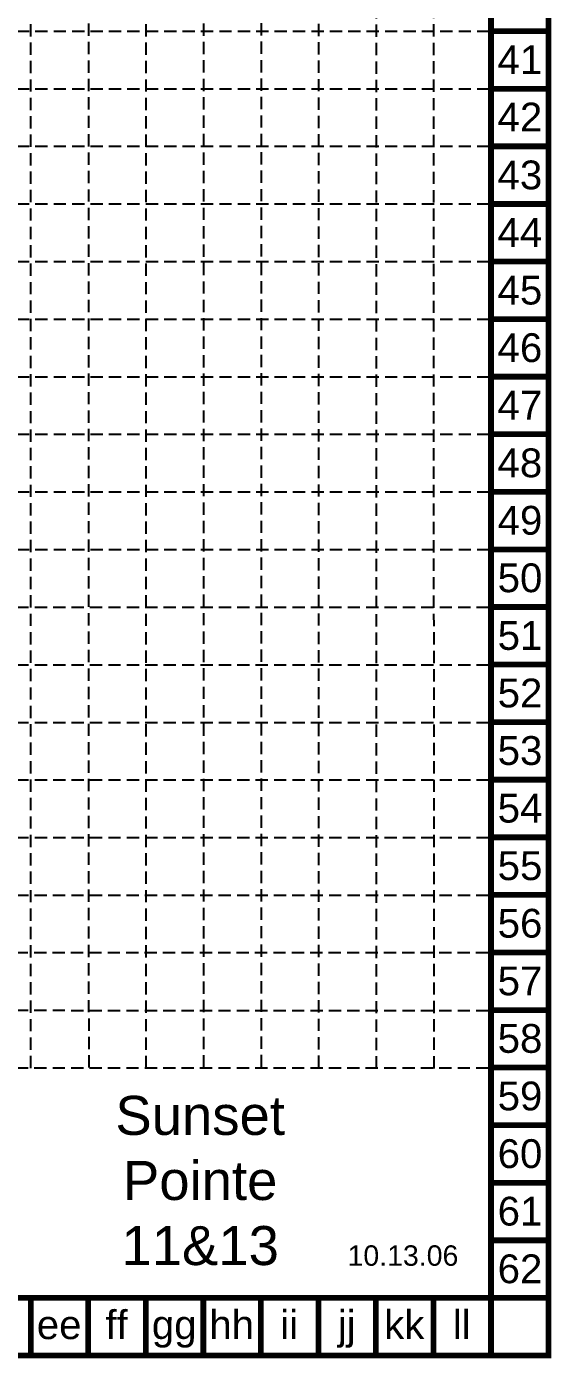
# Model space of a CAD drawing. Header units: feet. Extents: x 7457 to 9571, y 10788 to 14169.
# Drawn here: x 9090 to 9571, y 10788 to 12008 of the extents above; entities that cross this region are included whole.
import ezdxf
from ezdxf.enums import TextEntityAlignment as Align

# ---------------------------------------------------------------- set-up
doc = ezdxf.new("R2010")
doc.units = ezdxf.units.FT
doc.header["$LTSCALE"] = 45
doc.header["$MEASUREMENT"] = 0
doc.linetypes.add('HIDDEN', pattern=[0.375, 0.25, -0.125])
for name, color, linetype in [('BASE', 7, 'Continuous'), ('GRID', 254, 'HIDDEN'), ('LEGEND', 7, 'Continuous')]:
    doc.layers.add(name, color=color, linetype=linetype)
doc.styles.get("Standard").update_dxf_attribs({"font": 'ARIAL.TTF'})

msp = doc.modelspace()

# ---------------------------------------------------------------- linework, layer by layer
at = {"layer": 'BASE', "const_width": 5.27}
for points in [[(9568.7, 10790.9), (9568.7, 14166), (7459.3, 14166), (7459.3, 10790.9)], [(9516, 10843.6), (9516, 14113.3), (7512, 14113.3), (7512, 10843.6)]]:
    msp.add_lwpolyline(points, close=True, dxfattribs=at)
for points in [[(9568.7, 12003.8), (9516, 12003.8)], [(9568.7, 11951.1), (9516, 11951.1)], [(9568.7, 11898.4), (9516, 11898.4)], [(9568.7, 11845.6), (9516, 11845.6)], [(9568.7, 11792.9), (9516, 11792.9)], [(9568.7, 11740.1), (9516, 11740.1)], [(9568.7, 11687.4), (9516, 11687.4)], [(9568.7, 11634.7), (9516, 11634.7)], [(9568.7, 11581.9), (9516, 11581.9)], [(9568.7, 11529.2), (9516, 11529.2)], [(9568.7, 11476.5), (9516, 11476.5)], [(9568.7, 11423.7), (9516, 11423.7)], [(9568.7, 11371), (9516, 11371)], [(9568.7, 11318.3), (9516, 11318.3)], [(9568.7, 11265.5), (9516, 11265.5)], [(9568.7, 11212.8), (9516, 11212.8)], [(9568.7, 11160.1), (9516, 11160.1)], [(9568.7, 11107.3), (9516, 11107.3)], [(9568.7, 11054.6), (9516, 11054.6)], [(9568.7, 11001.8), (9516, 11001.8)], [(9568.7, 10949.1), (9516, 10949.1)], [(9568.7, 10896.4), (9516, 10896.4)], [(9094.1, 10843.6), (9094.1, 10790.9)], [(9146.8, 10843.6), (9146.8, 10790.9)], [(9199.6, 10843.6), (9199.6, 10790.9)], [(9252.3, 10843.6), (9252.3, 10790.9)], [(9305.1, 10843.6), (9305.1, 10790.9)], [(9357.8, 10843.6), (9357.8, 10790.9)], [(9410.5, 10843.6), (9410.5, 10790.9)], [(9463.3, 10843.6), (9463.3, 10790.9)], [(9516, 10843.6), (9516, 10790.9)], [(9568.7, 10843.6), (9516, 10843.6)]]:
    msp.add_lwpolyline(points, dxfattribs=at)
at = {"layer": 'GRID', "linetype": 'HIDDEN'}
for p, q in [((9094.3, 11054.1), (9094.1, 14113.3)), ((9147.5, 11054.6), (9147.1, 14114.4)), ((9199.9, 11054.1), (9199.8, 14114.4)), ((9252.7, 11054.7), (9252.6, 14114.4)), ((9305.6, 11054.9), (9305.3, 14114.4)), ((9358.2, 11054.4), (9358, 14114.4)), ((9411, 11053.7), (9410.8, 14114.4)), ((9463.8, 11053.9), (9463.5, 14114.4)), ((7512, 12003.8), (9516, 12003.8)), ((7512, 11951.1), (9516, 11951.1)), ((7512, 11898.4), (9516, 11898.4)), ((7512, 11845.6), (9516, 11845.6)), ((7512, 11792.9), (9516, 11792.9)), ((7512, 11740.1), (9516, 11740.1)), ((7512, 11687.4), (9516, 11687.4)), ((7512, 11634.7), (9516, 11634.7)), ((7512, 11581.9), (9516, 11581.9)), ((7512, 11529.2), (9516, 11529.2)), ((7511.5, 11476.3), (9515.5, 11476.3)), ((7511.5, 11423.6), (9515.5, 11423.6)), ((7511.5, 11370.8), (9515.5, 11370.8)), ((7511.5, 11318.1), (9515.5, 11318.1)), ((7511.5, 11265.4), (9515.5, 11265.4)), ((7511.3, 11212.7), (9513.8, 11212.5)), ((7510.9, 11159.8), (9513.8, 11160.1)), ((7511.1, 11107.2), (9514, 11107)), ((7511.1, 11054.6), (9514, 11054.3))]:
    msp.add_line(p, q, dxfattribs=at)

# ---------------------------------------------------------------- texts
at = {"layer": 'BASE'}
for s, p in [('41', (9542.5, 11977.7)), ('42', (9542.5, 11925.2)), ('43', (9542.5, 11872.2)), ('44', (9542.5, 11819.5)), ('45', (9542.5, 11766.7)), ('46', (9542.5, 11714)), ('47', (9542.5, 11661.3)), ('48', (9542.5, 11608.5)), ('49', (9542.6, 11555.9)), ('50', (9542.6, 11503.2)), ('51', (9542.6, 11450.4)), ('52', (9542.6, 11397.7)), ('53', (9542.6, 11345)), ('54', (9542.6, 11292.2)), ('55', (9542.6, 11239.5)), ('56', (9542.6, 11186.8)), ('57', (9542.6, 11134)), ('58', (9542.6, 11081.3)), ('59', (9542.6, 11028.6)), ('60', (9542.6, 10975.8)), ('61', (9542.6, 10923.1)), ('62', (9542.6, 10870.3)), ('ff', (9172.8, 10819.1)), ('hh', (9278.3, 10819.1)), ('ii', (9331, 10819.1)), ('jj', (9383.8, 10819.1)), ('kk', (9436.5, 10819.1)), ('ll', (9489.2, 10819.1)), ('ee', (9120.1, 10819.1)), ('gg', (9225.6, 10819.1))]:
    msp.add_text(s, height=26.37, dxfattribs=at).set_placement(p, align=Align.MIDDLE_CENTER)
msp.add_text('10.13.06', height=18.69, dxfattribs=at).set_placement((9435.3, 10873.1), align=Align.CENTER)
at = {"layer": 'LEGEND', "insert": (9249.4, 11028.7), "char_height": 35.76, "width": 2728.599, "attachment_point": 2}
msp.add_mtext('Sunset\\PPointe\\P11&13', dxfattribs=at)

doc.saveas('drawing.dxf')
